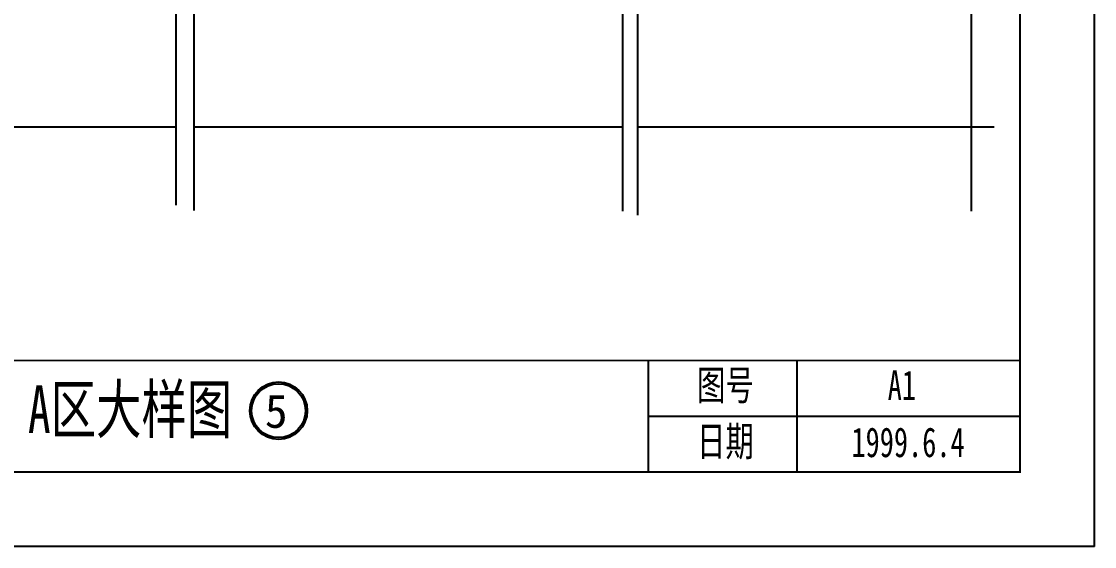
# Model space of a CAD drawing. Extents: x 109 to 4309, y -673 to 2245.
# Drawn here: x 2866 to 4309, y -673 to 33 of the extents above; entities that cross this region are included whole.
import ezdxf

# ---------------------------------------------------------------- set-up
doc = ezdxf.new("R2010")
doc.units = 0
doc.header["$MEASUREMENT"] = 0
for name, color, linetype in [('LEVEL', 2, 'CONTINUOUS'), ('STAIR', 140, 'CONTINUOUS'), ('TK', 1, 'CONTINUOUS')]:
    doc.layers.add(name, color=color, linetype=linetype)
doc.styles.get("Standard").update_dxf_attribs({"font": 'simhei.ttf'})
doc.styles.add('STYLE1', font='simsun.ttf', dxfattribs={"width": 0.7})

msp = doc.modelspace()

# ---------------------------------------------------------------- hatches: boundary and pattern name
at = {"layer": 'TK', "linetype": 'CONTINUOUS'}
h = msp.add_hatch(color=256, dxfattribs=at)
edge = h.paths.add_edge_path(flags=16)
edge.add_arc((3211.5, -490), 36.2, 0, 360)
edge = h.paths.add_edge_path()
edge.add_arc((3211.5, -490), 38.6, 0, 360)

# ---------------------------------------------------------------- linework, layer by layer
at = {"layer": 'LEVEL'}
for p, q in [((399.1, -108.3), (3073.2, -108.3)), ((3097.4, -108.3), (3674.3, -108.3)), ((3694.3, -108.3), (4174.2, -108.3))]:
    msp.add_line(p, q, dxfattribs=at)
at = {"layer": 'STAIR', "linetype": 'CONTINUOUS'}
for p, q in [((3073.2, 460.3), (3073.2, -213.7)), ((3097.4, 453.2), (3097.4, -220.8)), ((3674.3, 452.3), (3674.3, -221.7)), ((4143.2, 452.3), (4143.2, -221.7)), ((3694.3, 446.7), (3694.3, -227.3))]:
    msp.add_line(p, q, dxfattribs=at)
at = {"layer": 'TK', "linetype": 'CONTINUOUS'}
for p, q in [((4309.4, -672.6), (4309.4, 2245.2)), ((4209.4, -572.6), (4209.4, 2177.4)), ((3709.4, -572.6), (3709.4, -422.6)), ((3909.4, -572.6), (3909.4, -422.6)), ((3709.4, -497.6), (4209.4, -497.6)), ((4209.4, -572.6), (359.4, -572.6)), ((4309.4, -672.6), (109.4, -672.6))]:
    msp.add_line(p, q, dxfattribs=at)
at = {"layer": 'TK', "linetype": 'CONTINUOUS', "const_width": 2.5}
for points in [[(359.4, 2177.4), (359.4, -572.6), (4209.4, -572.6), (4209.4, 2177.4), (359.4, 2177.4)], [(359.4, -422.6), (4209.4, -422.6)]]:
    msp.add_lwpolyline(points, dxfattribs=at)
at = {"layer": 'TK', "linetype": 'CONTINUOUS'}
for radius in [38.6, 36.2]:
    msp.add_circle((3211.5, -490), radius, dxfattribs=at)

# ---------------------------------------------------------------- texts
at = {"layer": 'TK', "linetype": 'CONTINUOUS', "style": 'STYLE1', "width": 0.7}
for s, height, p in [('图号', 40, (3774.6, -475.8)), ('A区大样图', 64, (2874.3, -520)), ('日期', 40, (3774.6, -551.1))]:
    msp.add_text(s, height=height, dxfattribs=at).set_placement(p)
at = {"layer": 'TK', "linetype": 'CONTINUOUS', "width": 0.7}
for s, p in [('A1', (4031.1, -475.8)), ('1999.6.4', (3982.3, -552.4))]:
    msp.add_text(s, height=40, dxfattribs=at).set_placement(p)
at = {"layer": 'TK', "linetype": 'CONTINUOUS'}
msp.add_text('5', height=44.9, dxfattribs=at).set_placement((3193.1, -513.1))

doc.saveas('drawing.dxf')
